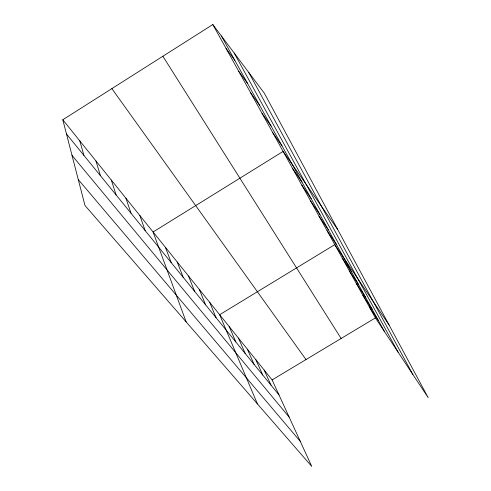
<?xml version="1.0" encoding="UTF-8"?>
<svg xmlns="http://www.w3.org/2000/svg" width="491" height="491" viewBox="0 0 491 491"><rect width="100%" height="100%" fill="white"/><g stroke="black" fill="none" stroke-linecap="round" stroke-linejoin="round"><path stroke-width="0.74" d="M62.799 119.761L272.106 379.917L311.779 466.45L84.986 205.496L62.799 119.761L212.818 24.55L264.354 93.247L428.201 397.679L375.412 317.892L212.818 24.55M272.106 379.917L375.412 317.892M78.284 179.589L300.277 441.366M72.017 155.383L289.162 417.123M66.481 133.994L279.023 395.003M226.087 48.486L234.802 60.301M238.669 71.195L247.538 83.384M250.625 92.756L259.616 105.27M111.868 88.619L305.991 359.572M261.991 113.268L271.081 126.052M272.812 132.791L281.987 145.815M337.661 229.457L283.135 151.406L153.094 231.991L186.138 321.881M292.697 168.665L301.977 182.044M301.848 185.168L311.159 198.683M310.607 200.979L319.948 214.604M319.009 216.126L328.356 229.843M327.061 230.66L336.415 244.45M389.105 325.042L334.794 244.616L219.649 314.719L257.431 403.915M342.227 258.02L351.562 271.904M349.377 270.915L358.688 284.823M356.251 283.325L365.543 297.239M362.874 295.275L372.141 309.195M369.257 306.789L378.487 320.703M162.871 56.25L341.116 338.483M221.355 35.929L384.606 331.793M234.201 53.053L398.097 352.176M248.753 72.447L412.888 374.535M264.146 370.024L271.02 385.177M255.897 359.774L262.722 374.983M247.341 349.138L254.105 364.402M238.46 338.103L245.15 353.41M229.242 326.638L235.846 341.975M209.675 302.321L216.077 317.702M199.291 289.414L205.569 304.801M188.47 275.96L194.608 291.341M177.183 261.936L183.168 277.286M165.406 247.292L171.206 262.599M139.825 215.5L145.195 230.66M125.911 198.204L131.023 213.247M111.31 180.05L116.121 194.952M95.96 160.974L100.44 175.698M79.812 140.905L83.918 155.408"/></g></svg>
